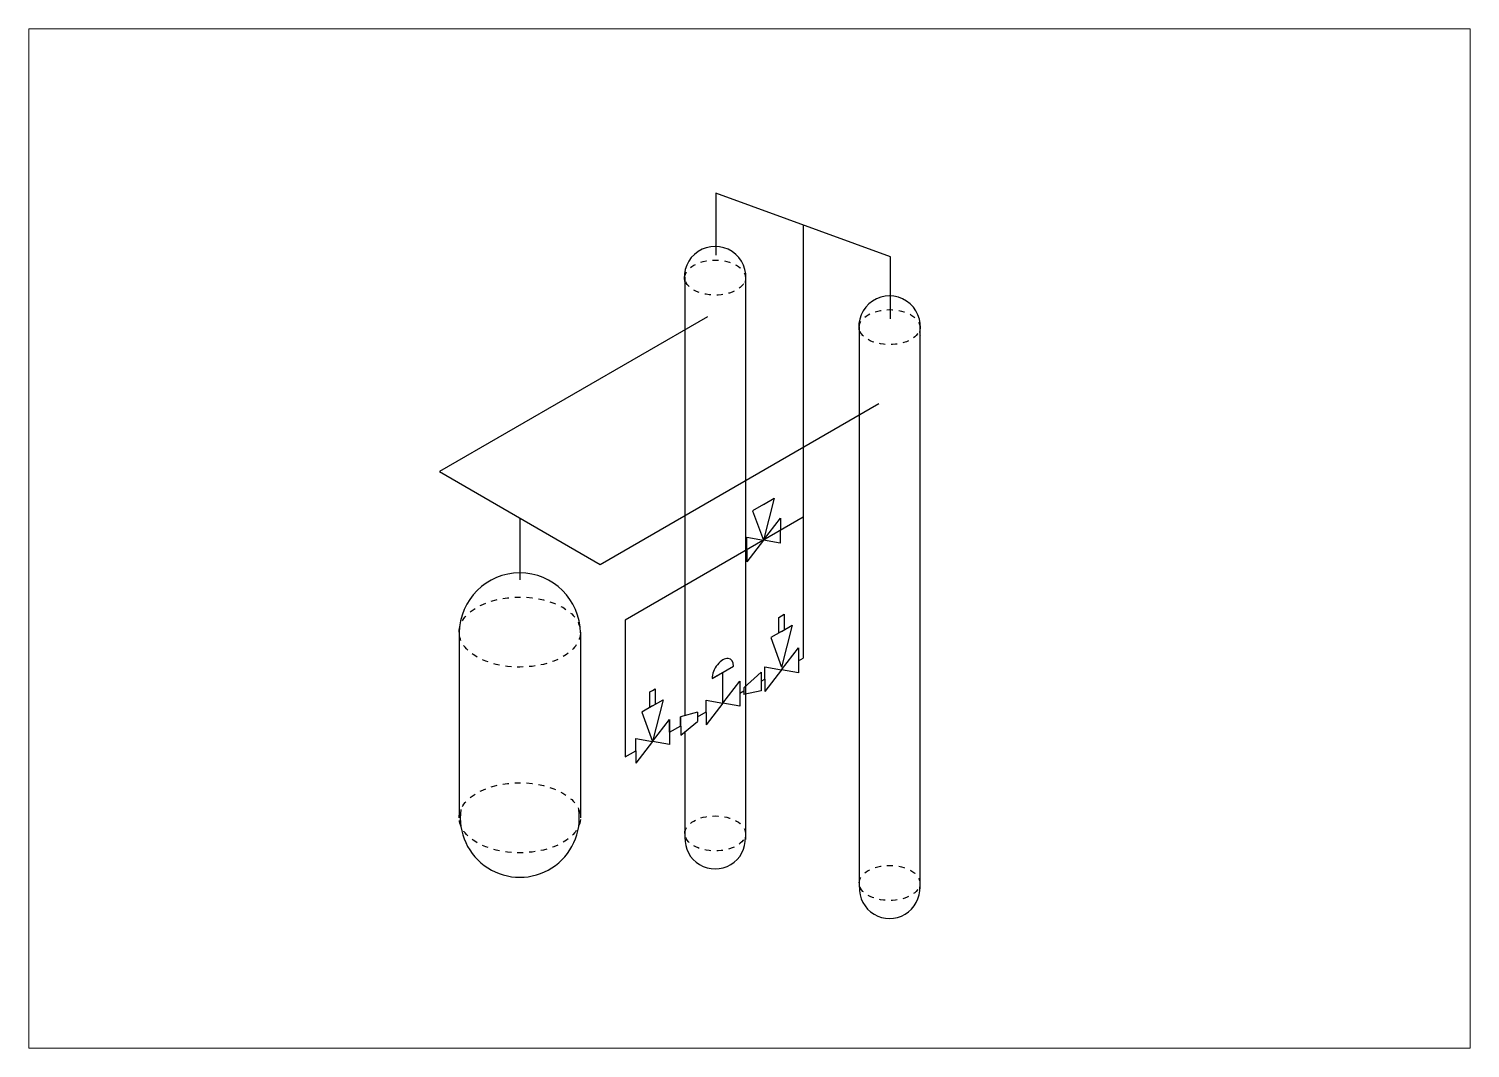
# Paper-space layout 'Layout7' of a CAD drawing. Header units: millimetres. Extents: x 30 to 267, y 21 to 189.
# The model-space entities are those that its viewports show. They can reach past a viewport. Long polylines and large blocks are cut down to what shows.
import ezdxf

# ---------------------------------------------------------------- set-up
doc = ezdxf.new("R2010")
doc.units = ezdxf.units.MM
doc.linetypes.add('ACAD_ISO08W100', pattern=[36, 24, -3, 6, -3])
doc.linetypes.add('JIS_02_1.0', pattern=[2, 1, -1])

msp = doc.modelspace()

# ---------------------------------------------------------------- linework, layer by layer
for p, q in [((2532.10618, 2056.32564), (2503.92098, 2066.60156)), ((2503.92098, 2066.60156), (2503.92098, 2056.60156)), ((2518.01358, 2061.4636), (2518.01358, 2014.27211)), ((2532.10618, 2046.32564), (2532.10618, 2056.32564)), ((2498.87983, 2053.03443), (2498.87983, 2013.03443)), ((2498.87983, 2053.03443), (2498.88073, 2053.03443)), ((2508.67689, 2053.03443), (2508.67779, 2053.03443)), ((2508.67779, 2053.03443), (2508.67779, 2013.03443)), ((2502.53012, 2046.64791), (2459.22885, 2021.64791)), ((2527.06503, 2045.02924), (2527.06503, 2005.02924)), ((2536.86299, 2045.02924), (2536.86299, 2005.02924)), ((2527.2072, 2043.55126), (2527.2081, 2043.55126)), ((2537.00427, 2043.55126), (2537.00516, 2043.55126)), ((2485.20961, 2006.64791), (2530.22732, 2032.63889)), ((2459.22885, 2021.64791), (2485.20961, 2006.64791)), ((2511.5782, 2016.32086), (2513.31026, 2017.32086)), ((2513.31026, 2017.32086), (2511.5782, 2010.55665)), ((2511.5782, 2016.32086), (2509.84615, 2015.32086)), ((2509.84615, 2015.32086), (2511.5782, 2010.55665)), ((2472.21923, 2014.14791), (2472.21923, 2004.14791)), ((2518.01358, 2014.27211), (2489.2212, 1997.64882)), ((2498.89064, 2013.03443), (2498.89064, 1982.23077)), ((2508.67779, 2013.03443), (2508.67779, 1962.21088)), ((2511.5782, 2010.55665), (2514.32875, 2014.12526)), ((2514.32875, 2014.12526), (2514.30865, 2010.0776)), ((2518.01358, 2014.27211), (2518.01358, 1991.51053)), ((2511.5782, 2010.55665), (2508.89064, 2007.06974)), ((2508.89333, 2009.06974), (2508.89125, 2011.06974)), ((2508.89125, 2011.06974), (2511.5782, 2010.55665)), ((2514.30865, 2010.0776), (2511.5782, 2010.55665)), ((2508.89333, 2009.06974), (2508.89064, 2007.06974)), ((2527.07584, 2005.02924), (2527.07584, 1974.22558)), ((2536.86299, 2005.02924), (2536.86299, 1954.20569)), ((2514.51556, 1998.33289), (2514.94857, 1998.58289)), ((2514.94857, 1998.58289), (2514.94857, 1996.08289)), ((2489.2212, 1997.64882), (2489.2212, 1975.56512)), ((2514.08255, 1998.08289), (2514.51556, 1998.33289)), ((2514.08255, 1995.58289), (2514.08255, 1998.08289)), ((2514.51738, 1995.82971), (2516.24943, 1996.82971)), ((2516.24943, 1996.82971), (2514.51738, 1990.06549)), ((2462.42127, 1995.71071), (2462.42127, 1965.71071)), ((2462.42127, 1995.71071), (2462.42701, 1995.71071)), ((2482.01145, 1995.71071), (2482.01719, 1995.71071)), ((2482.01719, 1995.71071), (2482.01719, 1965.71071)), ((2514.51738, 1995.82971), (2512.78533, 1994.82971)), ((2512.78533, 1994.82971), (2514.51738, 1990.06549)), ((2514.51738, 1995.82971), (2514.08255, 1995.58289)), ((2514.50349, 1989.59055), (2517.25403, 1993.15917)), ((2517.25403, 1993.15917), (2517.23393, 1989.1115)), ((2517.24373, 1991.08418), (2518.01358, 1991.51053)), ((2503.28413, 1988.20743), (2506.74823, 1990.20743)), ((2505.01618, 1989.20743), (2503.28413, 1988.20743)), ((2505.01618, 1984.20743), (2505.01618, 1989.20743)), ((2508.43621, 1986.71947), (2511.23237, 1989.23513)), ((2511.23237, 1989.23513), (2511.24222, 1987.73517)), ((2514.50349, 1989.59055), (2511.81593, 1986.10365)), ((2511.81861, 1988.10365), (2511.81653, 1990.10365)), ((2511.81653, 1990.10365), (2514.50349, 1989.59055)), ((2514.47131, 1989.5488), (2514.5363, 1989.58479)), ((2517.23393, 1989.1115), (2514.50349, 1989.59055)), ((2505.01618, 1984.20743), (2507.76673, 1987.77604)), ((2507.76673, 1987.77604), (2507.74663, 1983.72838)), ((2511.24205, 1987.76041), (2511.81861, 1988.07972)), ((2511.24222, 1987.73517), (2511.24502, 1986.23517)), ((2511.81861, 1988.10365), (2511.81861, 1986.10713)), ((2493.21993, 1986.03785), (2493.65294, 1986.28785)), ((2493.21993, 1983.53785), (2493.21993, 1986.03785)), ((2493.65294, 1986.28785), (2494.08595, 1986.53785)), ((2493.65476, 1983.78467), (2495.38681, 1984.78467)), ((2495.38681, 1984.78467), (2493.65476, 1978.02045)), ((2494.08595, 1986.53785), (2494.08595, 1984.03785)), ((2502.33131, 1982.72053), (2502.32923, 1984.72052)), ((2502.32923, 1984.72052), (2505.01618, 1984.20743)), ((2507.75707, 1985.83041), (2508.43621, 1986.20652)), ((2508.43621, 1986.71947), (2508.43621, 1985.65054)), ((2511.24502, 1986.23517), (2508.43621, 1985.65054)), ((2493.65476, 1983.78467), (2491.92271, 1982.78467)), ((2491.92271, 1982.78467), (2493.65476, 1978.02045)), ((2493.65476, 1983.78467), (2493.21993, 1983.53785)), ((2500.91152, 1982.78959), (2498.20565, 1982.04136)), ((2500.91152, 1982.0393), (2502.3312, 1982.82552)), ((2500.91152, 1982.78959), (2500.91152, 1981.2833)), ((2505.01618, 1984.20743), (2502.32862, 1980.72053)), ((2502.33131, 1982.72053), (2502.33338, 1980.7267)), ((2507.74663, 1983.72838), (2505.01618, 1984.20743)), ((2493.65476, 1978.02045), (2496.4053, 1981.58907)), ((2496.4053, 1981.58907), (2496.38521, 1977.54141)), ((2496.40507, 1981.54136), (2496.38521, 1977.54141)), ((2496.39512, 1979.53808), (2498.21321, 1980.54495)), ((2496.40104, 1979.54136), (2496.40507, 1981.54136)), ((2498.20672, 1980.54136), (2498.20565, 1982.04136)), ((2498.20565, 1982.04136), (2498.2208, 1979.0414)), ((2498.2208, 1979.0414), (2500.91152, 1981.2833)), ((2493.65476, 1978.02045), (2490.9672, 1974.53355)), ((2490.96988, 1976.53355), (2490.9678, 1978.53355)), ((2490.9678, 1978.53355), (2493.65476, 1978.02045)), ((2496.38521, 1977.54141), (2493.65476, 1978.02045)), ((2498.89064, 1979.59951), (2498.89064, 1962.49281)), ((2489.2212, 1975.56512), (2490.96988, 1976.53355)), ((2490.96988, 1976.53355), (2490.9672, 1974.53355)), ((2527.07584, 1971.59431), (2527.07584, 1954.48761))]:
    msp.add_line(p, q)
at = {"linetype": 'ACAD_ISO08W100'}
msp.add_line((2527.07584, 1974.22558), (2527.07584, 1960.32594), dxfattribs=at)
for centre, radius, start, end in [((2503.77881, 2053.03443), 4.98521, 349.3276452, 190.6723548), ((2531.96401, 2045.02924), 4.98521, 349.3276452, 190.6723548), ((2503.77881, 2013.03443), 4.88817, 177.3032503, 180), ((2472.21923, 1995.47736), 9.795, 0.5017475, 179.4982525), ((2472.21923, 1965.71071), 9.61599, 172.0556489, 7.9443511), ((2503.78769, 1962.33322), 4.88817, 177.3032503, 2.6967497), ((2531.97289, 1954.32803), 4.88817, 177.3032503, 2.6967497)]:
    msp.add_arc(centre, radius, start, end)
at = {"linetype": 'JIS_02_1.0'}
for centre, major_axis in [((2503.77881, 2052.98038), (-4.89898, 0)), ((2531.96401, 2044.97519), (-4.89898, 0)), ((2472.21923, 1995.71071), (-9.79796, 0)), ((2472.21923, 1965.71071), (-9.79796, 0)), ((2503.77881, 1963.17895), (-4.89898, 0)), ((2531.96401, 1955.17375), (-4.89898, 0))]:
    msp.add_ellipse(centre, major_axis=major_axis, ratio=0.577350269, dxfattribs=at)
msp.add_ellipse((2505.01618, 1989.20743), major_axis=(-1.22474, -2.12132), ratio=0.577350269, start_param=2.35619449, end_param=5.497787144)

psp = doc.layouts.new('Layout7')

# ---------------------------------------------------------------- viewports
at = {"layer": '0'}
psp.add_viewport(center=(148.5, 105), size=(237.6, 168), view_center_point=(2509.33449, 2010.83042), view_height=164.686308, dxfattribs=at)

doc.saveas('drawing.dxf')
